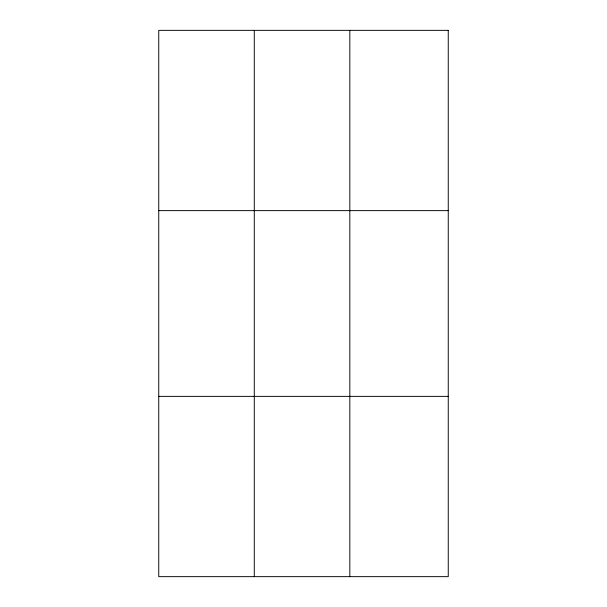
<?xml version="1.0" encoding="UTF-8"?>
<svg xmlns="http://www.w3.org/2000/svg" width="607" height="607" viewBox="0 0 607 607"><rect width="100%" height="100%" fill="white"/><g stroke="black" fill="none" stroke-linecap="round" stroke-linejoin="round"><path stroke-width="0.91" d="M254.28 30.35L254.28 576.65M349.822 30.35L349.822 576.65M158.746 210.629L448.254 210.629M158.746 396.371L448.254 396.371M448.254 30.35L448.254 576.65L158.746 576.65L158.746 30.35L448.254 30.35"/></g></svg>
